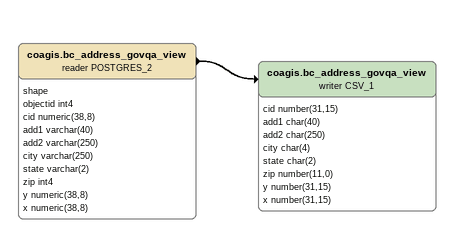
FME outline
coagis.bc_address_govqa_view (reader POSTGRES_2)
    attributes: shape, objectid int4, cid numeric(38,8), add1 varchar(40), add2 varchar(250), city varchar(250), state varchar(2), zip int4, y numeric(38,8), x numeric(38,8)
    -> coagis.bc_address_govqa_view (writer CSV_1)
coagis.bc_address_govqa_view (writer CSV_1)
    attributes: cid number(31,15), add1 char(40), add2 char(250), city char(4), state char(2), zip number(11,0), y number(31,15), x number(31,15)
